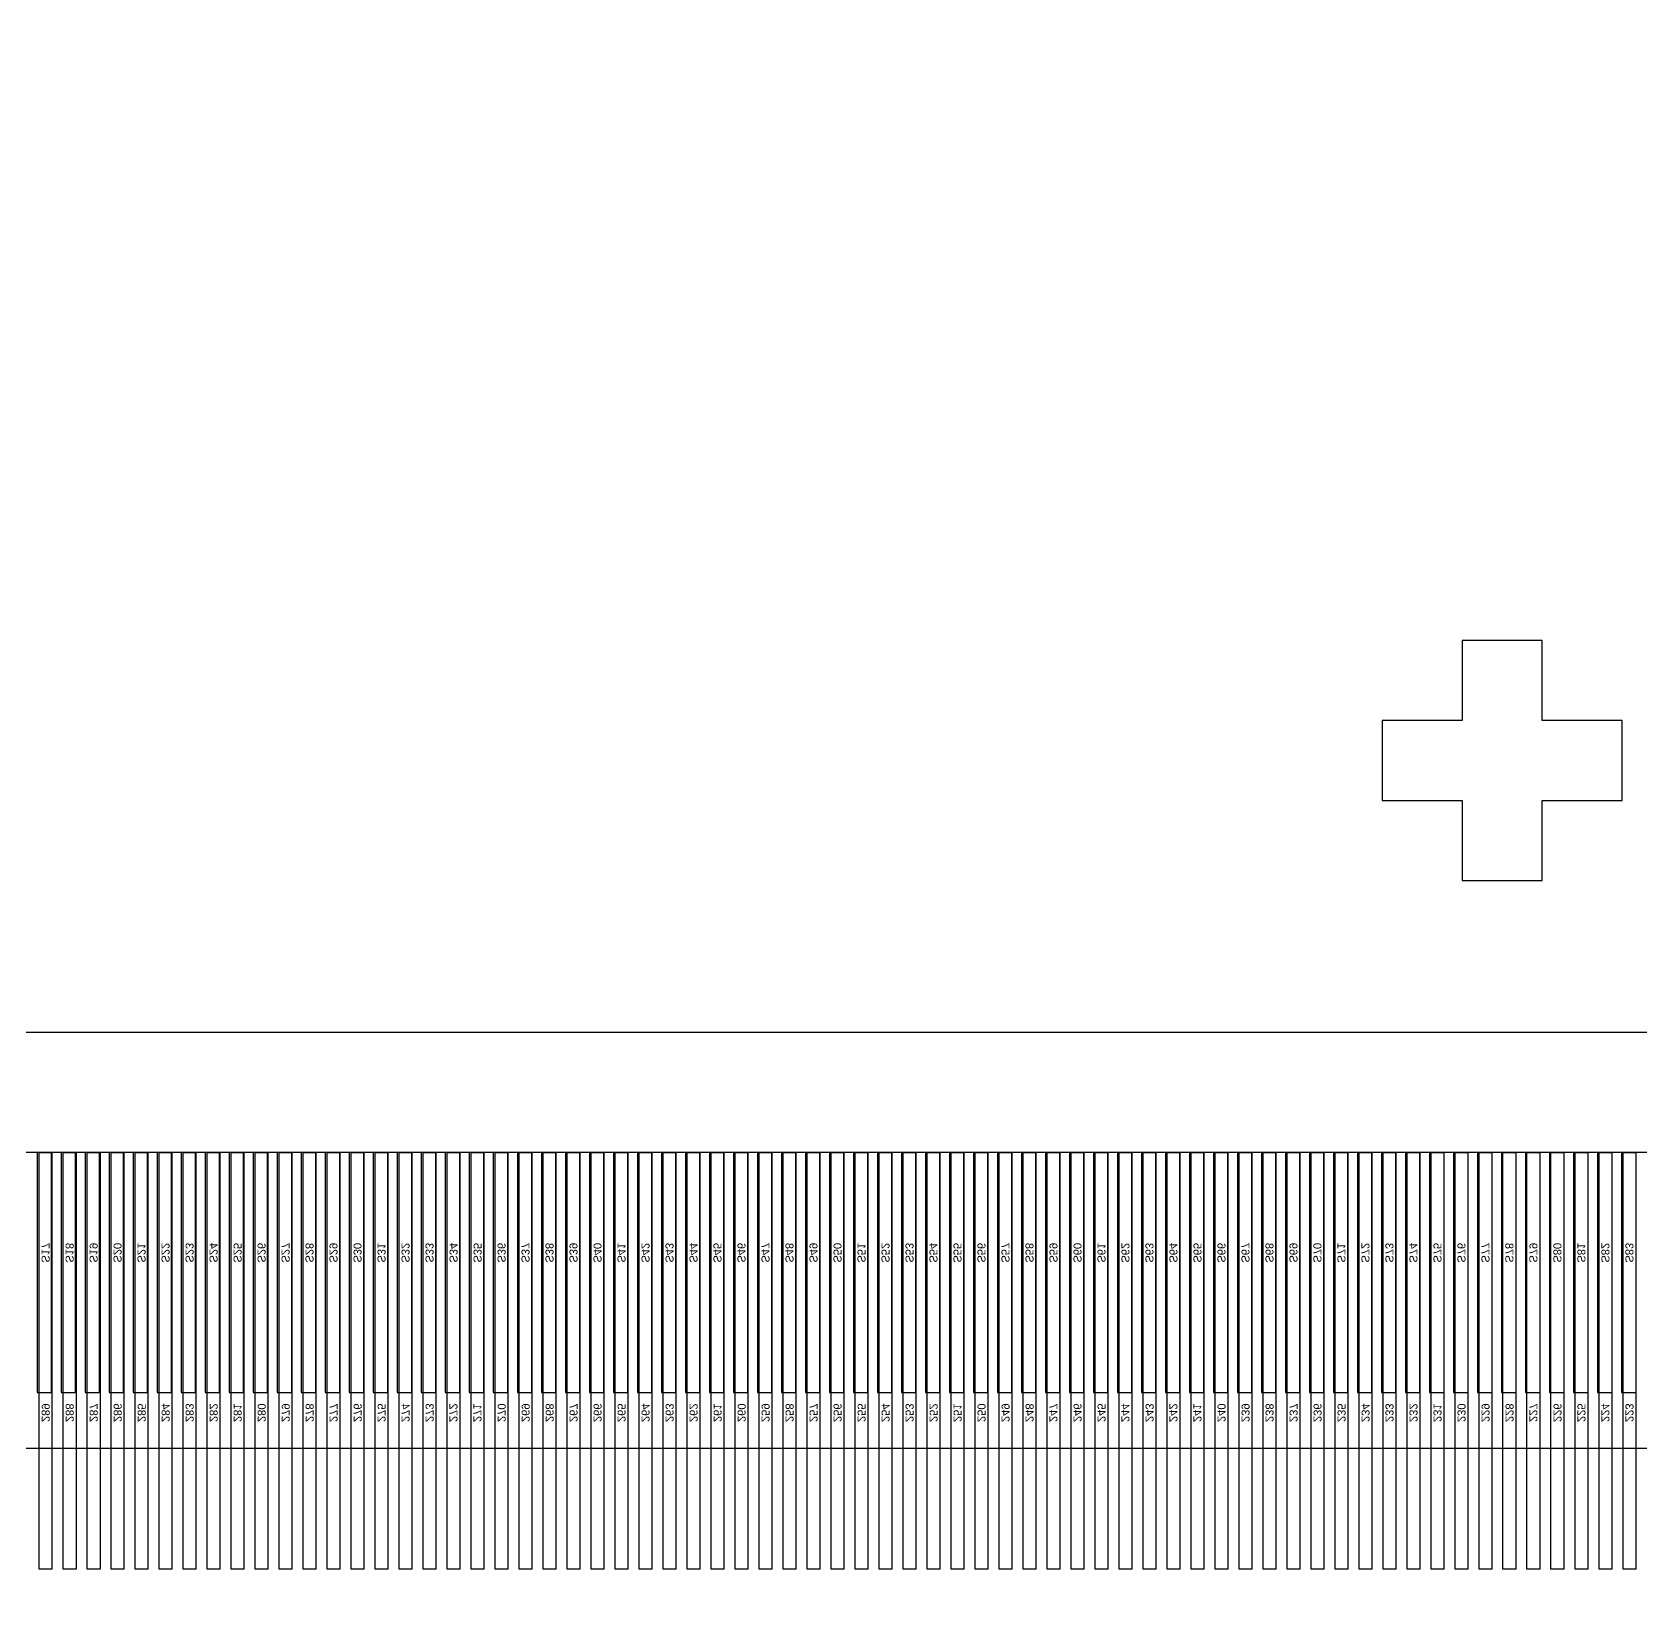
# Model space of a CAD drawing. Header units: inches. Extents: x 1765 to 5217, y -1519 to 441.
# Drawn here: x 4204.317 to 4206.328, y -1298.372 to -1296.39 of the extents above; entities that cross this region are included whole.
import ezdxf
from ezdxf.enums import TextEntityAlignment as Align

# ---------------------------------------------------------------- set-up
doc = ezdxf.new("R2010")
doc.units = ezdxf.units.IN
doc.header["$MEASUREMENT"] = 0
doc.layers.add('DIM', color=3, linetype='Continuous', lineweight=15)
doc.layers.add('L63', color=5, linetype='Continuous')
doc.styles.add('MBC_Arial_Font', font='arial.ttf', dxfattribs={"width": 0.8})
doc.styles.add('宋体', font='')
doc.styles.get('宋体').set_extended_font_data('SimSun')
doc.dimstyles.new('ISO-25', dxfattribs={"dimtxt": 2, "dimasz": 2.5, "dimexe": 1.25, "dimexo": 0.625, "dimtad": 0, "dimrnd": 0.005, "dimdsep": 46, "dimtxsty": '宋体', "dimcen": 2.5, "dimclrd": 3, "dimclre": 3, "dimclrt": 3, "dimadec": 0, "dimazin": 0, "dimtfac": 1, "dimtmove": 0, "dimatfit": 3, "dimfxl": 0, "dimarcsym": 0})

# ---------------------------------------------------------------- blocks, each defined once
blk = doc.blocks.new('*D121')
at = {"layer": 'Defpoints', "color": 0, "transparency": 16777216}
for p in [(4208.1507, -1298.1595), (4198.7344, -1298.8595), (4208.1507, -1298.8595)]:
    blk.add_point(p, dxfattribs=at)
at = {"layer": 'DIM', "color": 3, "lineweight": -2, "transparency": 16777216}
for p, q in [((4198.7344, -1295.6595), (4198.7344, -1293.1595)), ((4207.5257, -1298.1595), (4197.4844, -1298.1595)), ((4198.7344, -1298.1595), (4198.7344, -1298.8595)), ((4207.5257, -1298.8595), (4197.4844, -1298.8595)), ((4198.7344, -1301.3595), (4198.7344, -1303.8706))]:
    blk.add_line(p, q, dxfattribs=at)
at = {"layer": 'DIM', "color": 3, "transparency": 16777216}
for points in [[(4198.3177, -1295.6595), (4199.1511, -1295.6595), (4198.7344, -1298.1595)], [(4198.3177, -1301.3595), (4199.1511, -1301.3595), (4198.7344, -1298.8595)]]:
    blk.add_solid(points, dxfattribs=at)
at = {"layer": 'DIM', "color": 3, "transparency": 16777216, "insert": (4198.7344, -1306.4789), "char_height": 2, "attachment_point": 5, "rotation": 90, "style": '宋体'}
blk.add_mtext('0.7', dxfattribs=at)

msp = doc.modelspace()

# ---------------------------------------------------------------- linework, layer by layer
msp.add_line((4219.5511, -1297.6395), (4196.7343, -1297.6395))
msp.add_line((4219.5511, -1297.6395), (4196.7343, -1297.6395))
msp.add_lwpolyline([(4225.5362, -1263.4445), (4225.5362, -1289.1595, -0.414214), (4216.5362, -1298.1595), (4199.7492, -1298.1595, -0.414214), (4190.7492, -1289.1595), (4190.7492, -1263.4445, -0.414214), (4199.1692, -1255.0245), (4217.1162, -1255.0245, -0.414214)], format="xyb", close=True)
msp.add_lwpolyline([(4225.5362, -1263.4445), (4225.5362, -1289.1595, -0.414214), (4216.5362, -1298.1595), (4199.7492, -1298.1595, -0.414214), (4190.7492, -1289.1595), (4190.7492, -1263.4445, -0.414214), (4199.1692, -1255.0245), (4217.1162, -1255.0245, -0.414214)], format="xyb", close=True)
msp.add_lwpolyline([(4212.9448, -1298.9595), (4212.9448, -1298.7592, -0.254671), (4213.0821, -1298.5072), (4213.3901, -1298.3083, 0.254671), (4213.4817, -1298.1403), (4213.4817, -1297.9895, 0.414214), (4213.2817, -1297.7895), (4203.0037, -1297.7895, 0.414214), (4202.8037, -1297.9895), (4202.8037, -1298.1403, 0.254671), (4202.8952, -1298.3083), (4203.2032, -1298.5072, -0.254671), (4203.3405, -1298.7592), (4203.3405, -1298.9595)], format="xyb")
at = {"color": 2}
for points in [[(4204.3417, -1297.7895), (4204.3237, -1297.7895), (4204.3237, -1298.0895), (4204.3417, -1298.0895)], [(4204.3417, -1297.7895), (4204.3237, -1297.7895), (4204.3237, -1298.0895), (4204.3417, -1298.0895)], [(4204.3717, -1297.7895), (4204.3537, -1297.7895), (4204.3537, -1298.0895), (4204.3717, -1298.0895)], [(4204.3717, -1297.7895), (4204.3537, -1297.7895), (4204.3537, -1298.0895), (4204.3717, -1298.0895)], [(4204.4017, -1297.7895), (4204.3837, -1297.7895), (4204.3837, -1298.0895), (4204.4017, -1298.0895)], [(4204.4017, -1297.7895), (4204.3837, -1297.7895), (4204.3837, -1298.0895), (4204.4017, -1298.0895)], [(4204.4317, -1297.7895), (4204.4137, -1297.7895), (4204.4137, -1298.0895), (4204.4317, -1298.0895)], [(4204.4317, -1297.7895), (4204.4137, -1297.7895), (4204.4137, -1298.0895), (4204.4317, -1298.0895)], [(4204.4617, -1297.7895), (4204.4437, -1297.7895), (4204.4437, -1298.0895), (4204.4617, -1298.0895)], [(4204.4617, -1297.7895), (4204.4437, -1297.7895), (4204.4437, -1298.0895), (4204.4617, -1298.0895)], [(4204.4917, -1297.7895), (4204.4737, -1297.7895), (4204.4737, -1298.0895), (4204.4917, -1298.0895)], [(4204.4917, -1297.7895), (4204.4737, -1297.7895), (4204.4737, -1298.0895), (4204.4917, -1298.0895)], [(4204.5217, -1297.7895), (4204.5037, -1297.7895), (4204.5037, -1298.0895), (4204.5217, -1298.0895)], [(4204.5217, -1297.7895), (4204.5037, -1297.7895), (4204.5037, -1298.0895), (4204.5217, -1298.0895)], [(4204.5517, -1297.7895), (4204.5337, -1297.7895), (4204.5337, -1298.0895), (4204.5517, -1298.0895)], [(4204.5517, -1297.7895), (4204.5337, -1297.7895), (4204.5337, -1298.0895), (4204.5517, -1298.0895)], [(4204.5817, -1297.7895), (4204.5637, -1297.7895), (4204.5637, -1298.0895), (4204.5817, -1298.0895)], [(4204.5817, -1297.7895), (4204.5637, -1297.7895), (4204.5637, -1298.0895), (4204.5817, -1298.0895)], [(4204.6117, -1297.7895), (4204.5937, -1297.7895), (4204.5937, -1298.0895), (4204.6117, -1298.0895)], [(4204.6117, -1297.7895), (4204.5937, -1297.7895), (4204.5937, -1298.0895), (4204.6117, -1298.0895)], [(4204.6417, -1297.7895), (4204.6237, -1297.7895), (4204.6237, -1298.0895), (4204.6417, -1298.0895)], [(4204.6417, -1297.7895), (4204.6237, -1297.7895), (4204.6237, -1298.0895), (4204.6417, -1298.0895)], [(4204.6717, -1297.7895), (4204.6537, -1297.7895), (4204.6537, -1298.0895), (4204.6717, -1298.0895)], [(4204.6717, -1297.7895), (4204.6537, -1297.7895), (4204.6537, -1298.0895), (4204.6717, -1298.0895)], [(4204.7017, -1297.7895), (4204.6837, -1297.7895), (4204.6837, -1298.0895), (4204.7017, -1298.0895)], [(4204.7017, -1297.7895), (4204.6837, -1297.7895), (4204.6837, -1298.0895), (4204.7017, -1298.0895)], [(4204.7317, -1297.7895), (4204.7137, -1297.7895), (4204.7137, -1298.0895), (4204.7317, -1298.0895)], [(4204.7317, -1297.7895), (4204.7137, -1297.7895), (4204.7137, -1298.0895), (4204.7317, -1298.0895)], [(4204.7617, -1297.7895), (4204.7437, -1297.7895), (4204.7437, -1298.0895), (4204.7617, -1298.0895)], [(4204.7617, -1297.7895), (4204.7437, -1297.7895), (4204.7437, -1298.0895), (4204.7617, -1298.0895)], [(4204.7917, -1297.7895), (4204.7737, -1297.7895), (4204.7737, -1298.0895), (4204.7917, -1298.0895)], [(4204.7917, -1297.7895), (4204.7737, -1297.7895), (4204.7737, -1298.0895), (4204.7917, -1298.0895)], [(4204.8217, -1297.7895), (4204.8037, -1297.7895), (4204.8037, -1298.0895), (4204.8217, -1298.0895)], [(4204.8217, -1297.7895), (4204.8037, -1297.7895), (4204.8037, -1298.0895), (4204.8217, -1298.0895)], [(4204.8517, -1297.7895), (4204.8337, -1297.7895), (4204.8337, -1298.0895), (4204.8517, -1298.0895)], [(4204.8517, -1297.7895), (4204.8337, -1297.7895), (4204.8337, -1298.0895), (4204.8517, -1298.0895)], [(4204.8817, -1297.7895), (4204.8637, -1297.7895), (4204.8637, -1298.0895), (4204.8817, -1298.0895)], [(4204.8817, -1297.7895), (4204.8637, -1297.7895), (4204.8637, -1298.0895), (4204.8817, -1298.0895)], [(4204.9117, -1297.7895), (4204.8937, -1297.7895), (4204.8937, -1298.0895), (4204.9117, -1298.0895)], [(4204.9117, -1297.7895), (4204.8937, -1297.7895), (4204.8937, -1298.0895), (4204.9117, -1298.0895)], [(4204.9417, -1297.7895), (4204.9237, -1297.7895), (4204.9237, -1298.0895), (4204.9417, -1298.0895)], [(4204.9417, -1297.7895), (4204.9237, -1297.7895), (4204.9237, -1298.0895), (4204.9417, -1298.0895)], [(4204.9717, -1297.7895), (4204.9537, -1297.7895), (4204.9537, -1298.0895), (4204.9717, -1298.0895)], [(4204.9717, -1297.7895), (4204.9537, -1297.7895), (4204.9537, -1298.0895), (4204.9717, -1298.0895)], [(4205.0017, -1297.7895), (4204.9837, -1297.7895), (4204.9837, -1298.0895), (4205.0017, -1298.0895)], [(4205.0017, -1297.7895), (4204.9837, -1297.7895), (4204.9837, -1298.0895), (4205.0017, -1298.0895)], [(4205.0317, -1297.7895), (4205.0137, -1297.7895), (4205.0137, -1298.0895), (4205.0317, -1298.0895)], [(4205.0317, -1297.7895), (4205.0137, -1297.7895), (4205.0137, -1298.0895), (4205.0317, -1298.0895)], [(4205.0617, -1297.7895), (4205.0437, -1297.7895), (4205.0437, -1298.0895), (4205.0617, -1298.0895)], [(4205.0617, -1297.7895), (4205.0437, -1297.7895), (4205.0437, -1298.0895), (4205.0617, -1298.0895)], [(4205.0917, -1297.7895), (4205.0737, -1297.7895), (4205.0737, -1298.0895), (4205.0917, -1298.0895)], [(4205.0917, -1297.7895), (4205.0737, -1297.7895), (4205.0737, -1298.0895), (4205.0917, -1298.0895)], [(4205.1217, -1297.7895), (4205.1037, -1297.7895), (4205.1037, -1298.0895), (4205.1217, -1298.0895)], [(4205.1217, -1297.7895), (4205.1037, -1297.7895), (4205.1037, -1298.0895), (4205.1217, -1298.0895)], [(4205.1517, -1297.7895), (4205.1337, -1297.7895), (4205.1337, -1298.0895), (4205.1517, -1298.0895)], [(4205.1517, -1297.7895), (4205.1337, -1297.7895), (4205.1337, -1298.0895), (4205.1517, -1298.0895)], [(4205.1817, -1297.7895), (4205.1637, -1297.7895), (4205.1637, -1298.0895), (4205.1817, -1298.0895)], [(4205.1817, -1297.7895), (4205.1637, -1297.7895), (4205.1637, -1298.0895), (4205.1817, -1298.0895)], [(4205.2117, -1297.7895), (4205.1937, -1297.7895), (4205.1937, -1298.0895), (4205.2117, -1298.0895)], [(4205.2117, -1297.7895), (4205.1937, -1297.7895), (4205.1937, -1298.0895), (4205.2117, -1298.0895)], [(4205.2417, -1297.7895), (4205.2237, -1297.7895), (4205.2237, -1298.0895), (4205.2417, -1298.0895)], [(4205.2417, -1297.7895), (4205.2237, -1297.7895), (4205.2237, -1298.0895), (4205.2417, -1298.0895)], [(4205.2717, -1297.7895), (4205.2537, -1297.7895), (4205.2537, -1298.0895), (4205.2717, -1298.0895)], [(4205.2717, -1297.7895), (4205.2537, -1297.7895), (4205.2537, -1298.0895), (4205.2717, -1298.0895)], [(4205.3017, -1297.7895), (4205.2837, -1297.7895), (4205.2837, -1298.0895), (4205.3017, -1298.0895)], [(4205.3017, -1297.7895), (4205.2837, -1297.7895), (4205.2837, -1298.0895), (4205.3017, -1298.0895)], [(4205.3317, -1297.7895), (4205.3137, -1297.7895), (4205.3137, -1298.0895), (4205.3317, -1298.0895)], [(4205.3317, -1297.7895), (4205.3137, -1297.7895), (4205.3137, -1298.0895), (4205.3317, -1298.0895)], [(4205.3617, -1297.7895), (4205.3437, -1297.7895), (4205.3437, -1298.0895), (4205.3617, -1298.0895)], [(4205.3617, -1297.7895), (4205.3437, -1297.7895), (4205.3437, -1298.0895), (4205.3617, -1298.0895)], [(4205.3917, -1297.7895), (4205.3737, -1297.7895), (4205.3737, -1298.0895), (4205.3917, -1298.0895)], [(4205.3917, -1297.7895), (4205.3737, -1297.7895), (4205.3737, -1298.0895), (4205.3917, -1298.0895)], [(4205.4217, -1297.7895), (4205.4037, -1297.7895), (4205.4037, -1298.0895), (4205.4217, -1298.0895)], [(4205.4217, -1297.7895), (4205.4037, -1297.7895), (4205.4037, -1298.0895), (4205.4217, -1298.0895)], [(4205.4517, -1297.7895), (4205.4337, -1297.7895), (4205.4337, -1298.0895), (4205.4517, -1298.0895)], [(4205.4517, -1297.7895), (4205.4337, -1297.7895), (4205.4337, -1298.0895), (4205.4517, -1298.0895)], [(4205.4817, -1297.7895), (4205.4637, -1297.7895), (4205.4637, -1298.0895), (4205.4817, -1298.0895)], [(4205.4817, -1297.7895), (4205.4637, -1297.7895), (4205.4637, -1298.0895), (4205.4817, -1298.0895)], [(4205.5117, -1297.7895), (4205.4937, -1297.7895), (4205.4937, -1298.0895), (4205.5117, -1298.0895)], [(4205.5117, -1297.7895), (4205.4937, -1297.7895), (4205.4937, -1298.0895), (4205.5117, -1298.0895)], [(4205.5417, -1297.7895), (4205.5237, -1297.7895), (4205.5237, -1298.0895), (4205.5417, -1298.0895)], [(4205.5417, -1297.7895), (4205.5237, -1297.7895), (4205.5237, -1298.0895), (4205.5417, -1298.0895)], [(4205.5717, -1297.7895), (4205.5537, -1297.7895), (4205.5537, -1298.0895), (4205.5717, -1298.0895)], [(4205.5717, -1297.7895), (4205.5537, -1297.7895), (4205.5537, -1298.0895), (4205.5717, -1298.0895)], [(4205.6017, -1297.7895), (4205.5837, -1297.7895), (4205.5837, -1298.0895), (4205.6017, -1298.0895)], [(4205.6017, -1297.7895), (4205.5837, -1297.7895), (4205.5837, -1298.0895), (4205.6017, -1298.0895)], [(4205.6317, -1297.7895), (4205.6137, -1297.7895), (4205.6137, -1298.0895), (4205.6317, -1298.0895)], [(4205.6317, -1297.7895), (4205.6137, -1297.7895), (4205.6137, -1298.0895), (4205.6317, -1298.0895)], [(4205.6617, -1297.7895), (4205.6437, -1297.7895), (4205.6437, -1298.0895), (4205.6617, -1298.0895)], [(4205.6617, -1297.7895), (4205.6437, -1297.7895), (4205.6437, -1298.0895), (4205.6617, -1298.0895)], [(4205.6917, -1297.7895), (4205.6737, -1297.7895), (4205.6737, -1298.0895), (4205.6917, -1298.0895)], [(4205.6917, -1297.7895), (4205.6737, -1297.7895), (4205.6737, -1298.0895), (4205.6917, -1298.0895)], [(4205.7217, -1297.7895), (4205.7037, -1297.7895), (4205.7037, -1298.0895), (4205.7217, -1298.0895)], [(4205.7217, -1297.7895), (4205.7037, -1297.7895), (4205.7037, -1298.0895), (4205.7217, -1298.0895)], [(4205.7517, -1297.7895), (4205.7337, -1297.7895), (4205.7337, -1298.0895), (4205.7517, -1298.0895)], [(4205.7517, -1297.7895), (4205.7337, -1297.7895), (4205.7337, -1298.0895), (4205.7517, -1298.0895)], [(4205.7817, -1297.7895), (4205.7637, -1297.7895), (4205.7637, -1298.0895), (4205.7817, -1298.0895)], [(4205.7817, -1297.7895), (4205.7637, -1297.7895), (4205.7637, -1298.0895), (4205.7817, -1298.0895)], [(4205.8117, -1297.7895), (4205.7937, -1297.7895), (4205.7937, -1298.0895), (4205.8117, -1298.0895)], [(4205.8117, -1297.7895), (4205.7937, -1297.7895), (4205.7937, -1298.0895), (4205.8117, -1298.0895)], [(4205.8417, -1297.7895), (4205.8237, -1297.7895), (4205.8237, -1298.0895), (4205.8417, -1298.0895)], [(4205.8417, -1297.7895), (4205.8237, -1297.7895), (4205.8237, -1298.0895), (4205.8417, -1298.0895)], [(4205.8717, -1297.7895), (4205.8537, -1297.7895), (4205.8537, -1298.0895), (4205.8717, -1298.0895)], [(4205.8717, -1297.7895), (4205.8537, -1297.7895), (4205.8537, -1298.0895), (4205.8717, -1298.0895)], [(4205.9017, -1297.7895), (4205.8837, -1297.7895), (4205.8837, -1298.0895), (4205.9017, -1298.0895)], [(4205.9017, -1297.7895), (4205.8837, -1297.7895), (4205.8837, -1298.0895), (4205.9017, -1298.0895)], [(4205.9317, -1297.7895), (4205.9137, -1297.7895), (4205.9137, -1298.0895), (4205.9317, -1298.0895)], [(4205.9317, -1297.7895), (4205.9137, -1297.7895), (4205.9137, -1298.0895), (4205.9317, -1298.0895)], [(4205.9617, -1297.7895), (4205.9437, -1297.7895), (4205.9437, -1298.0895), (4205.9617, -1298.0895)], [(4205.9617, -1297.7895), (4205.9437, -1297.7895), (4205.9437, -1298.0895), (4205.9617, -1298.0895)], [(4205.9917, -1297.7895), (4205.9737, -1297.7895), (4205.9737, -1298.0895), (4205.9917, -1298.0895)], [(4205.9917, -1297.7895), (4205.9737, -1297.7895), (4205.9737, -1298.0895), (4205.9917, -1298.0895)], [(4206.0217, -1297.7895), (4206.0037, -1297.7895), (4206.0037, -1298.0895), (4206.0217, -1298.0895)], [(4206.0217, -1297.7895), (4206.0037, -1297.7895), (4206.0037, -1298.0895), (4206.0217, -1298.0895)], [(4206.0517, -1297.7895), (4206.0337, -1297.7895), (4206.0337, -1298.0895), (4206.0517, -1298.0895)], [(4206.0517, -1297.7895), (4206.0337, -1297.7895), (4206.0337, -1298.0895), (4206.0517, -1298.0895)], [(4206.0817, -1297.7895), (4206.0637, -1297.7895), (4206.0637, -1298.0895), (4206.0817, -1298.0895)], [(4206.0817, -1297.7895), (4206.0637, -1297.7895), (4206.0637, -1298.0895), (4206.0817, -1298.0895)], [(4206.1117, -1297.7895), (4206.0937, -1297.7895), (4206.0937, -1298.0895), (4206.1117, -1298.0895)], [(4206.1117, -1297.7895), (4206.0937, -1297.7895), (4206.0937, -1298.0895), (4206.1117, -1298.0895)], [(4206.1417, -1297.7895), (4206.1237, -1297.7895), (4206.1237, -1298.0895), (4206.1417, -1298.0895)], [(4206.1417, -1297.7895), (4206.1237, -1297.7895), (4206.1237, -1298.0895), (4206.1417, -1298.0895)], [(4206.1717, -1297.7895), (4206.1537, -1297.7895), (4206.1537, -1298.0895), (4206.1717, -1298.0895)], [(4206.1717, -1297.7895), (4206.1537, -1297.7895), (4206.1537, -1298.0895), (4206.1717, -1298.0895)], [(4206.2017, -1297.7895), (4206.1837, -1297.7895), (4206.1837, -1298.0895), (4206.2017, -1298.0895)], [(4206.2017, -1297.7895), (4206.1837, -1297.7895), (4206.1837, -1298.0895), (4206.2017, -1298.0895)], [(4206.2317, -1297.7895), (4206.2137, -1297.7895), (4206.2137, -1298.0895), (4206.2317, -1298.0895)], [(4206.2317, -1297.7895), (4206.2137, -1297.7895), (4206.2137, -1298.0895), (4206.2317, -1298.0895)], [(4206.2617, -1297.7895), (4206.2437, -1297.7895), (4206.2437, -1298.0895), (4206.2617, -1298.0895)], [(4206.2617, -1297.7895), (4206.2437, -1297.7895), (4206.2437, -1298.0895), (4206.2617, -1298.0895)], [(4206.2917, -1297.7895), (4206.2737, -1297.7895), (4206.2737, -1298.0895), (4206.2917, -1298.0895)], [(4206.2917, -1297.7895), (4206.2737, -1297.7895), (4206.2737, -1298.0895), (4206.2917, -1298.0895)], [(4206.3217, -1297.7895), (4206.3037, -1297.7895), (4206.3037, -1298.0895), (4206.3217, -1298.0895)], [(4206.3217, -1297.7895), (4206.3037, -1297.7895), (4206.3037, -1298.0895), (4206.3217, -1298.0895)]]:
    msp.add_lwpolyline(points, close=True, dxfattribs=at)
at = {"color": 0}
for points in [[(4204.3262, -1297.7895), (4204.3422, -1297.7895), (4204.3422, -1298.31), (4204.3262, -1298.31)], [(4204.3562, -1297.7895), (4204.3722, -1297.7895), (4204.3722, -1298.31), (4204.3562, -1298.31)], [(4204.3862, -1297.7895), (4204.4022, -1297.7895), (4204.4022, -1298.31), (4204.3862, -1298.31)], [(4204.4161, -1297.7895), (4204.4321, -1297.7895), (4204.4321, -1298.31), (4204.4161, -1298.31)], [(4204.4461, -1297.7895), (4204.4621, -1297.7895), (4204.4621, -1298.31), (4204.4461, -1298.31)], [(4204.4761, -1297.7895), (4204.4921, -1297.7895), (4204.4921, -1298.31), (4204.4761, -1298.31)], [(4204.5061, -1297.7895), (4204.5221, -1297.7895), (4204.5221, -1298.31), (4204.5061, -1298.31)], [(4204.5361, -1297.7895), (4204.5521, -1297.7895), (4204.5521, -1298.31), (4204.5361, -1298.31)], [(4204.5661, -1297.7895), (4204.5821, -1297.7895), (4204.5821, -1298.31), (4204.5661, -1298.31)], [(4204.5961, -1297.7895), (4204.6121, -1297.7895), (4204.6121, -1298.31), (4204.5961, -1298.31)], [(4204.6261, -1297.7895), (4204.6421, -1297.7895), (4204.6421, -1298.31), (4204.6261, -1298.31)], [(4204.656, -1297.7895), (4204.672, -1297.7895), (4204.672, -1298.31), (4204.656, -1298.31)], [(4204.686, -1297.7895), (4204.702, -1297.7895), (4204.702, -1298.31), (4204.686, -1298.31)], [(4204.716, -1297.7895), (4204.732, -1297.7895), (4204.732, -1298.31), (4204.716, -1298.31)], [(4204.746, -1297.7895), (4204.762, -1297.7895), (4204.762, -1298.31), (4204.746, -1298.31)], [(4204.776, -1297.7895), (4204.792, -1297.7895), (4204.792, -1298.31), (4204.776, -1298.31)], [(4204.806, -1297.7895), (4204.822, -1297.7895), (4204.822, -1298.31), (4204.806, -1298.31)], [(4204.836, -1297.7895), (4204.852, -1297.7895), (4204.852, -1298.31), (4204.836, -1298.31)], [(4204.866, -1297.7895), (4204.882, -1297.7895), (4204.882, -1298.31), (4204.866, -1298.31)], [(4204.896, -1297.7895), (4204.912, -1297.7895), (4204.912, -1298.31), (4204.896, -1298.31)], [(4204.9259, -1297.7895), (4204.9419, -1297.7895), (4204.9419, -1298.31), (4204.9259, -1298.31)], [(4204.9559, -1297.7895), (4204.9719, -1297.7895), (4204.9719, -1298.31), (4204.9559, -1298.31)], [(4204.9859, -1297.7895), (4205.0019, -1297.7895), (4205.0019, -1298.31), (4204.9859, -1298.31)], [(4205.0159, -1297.7895), (4205.0319, -1297.7895), (4205.0319, -1298.31), (4205.0159, -1298.31)], [(4205.0459, -1297.7895), (4205.0619, -1297.7895), (4205.0619, -1298.31), (4205.0459, -1298.31)], [(4205.0759, -1297.7895), (4205.0919, -1297.7895), (4205.0919, -1298.31), (4205.0759, -1298.31)], [(4205.1059, -1297.7895), (4205.1219, -1297.7895), (4205.1219, -1298.31), (4205.1059, -1298.31)], [(4205.1359, -1297.7895), (4205.1519, -1297.7895), (4205.1519, -1298.31), (4205.1359, -1298.31)], [(4205.1658, -1297.7895), (4205.1818, -1297.7895), (4205.1818, -1298.31), (4205.1658, -1298.31)], [(4205.1958, -1297.7895), (4205.2118, -1297.7895), (4205.2118, -1298.31), (4205.1958, -1298.31)], [(4205.2258, -1297.7895), (4205.2418, -1297.7895), (4205.2418, -1298.31), (4205.2258, -1298.31)], [(4205.2558, -1297.7895), (4205.2718, -1297.7895), (4205.2718, -1298.31), (4205.2558, -1298.31)], [(4205.2858, -1297.7895), (4205.3018, -1297.7895), (4205.3018, -1298.31), (4205.2858, -1298.31)], [(4205.3158, -1297.7895), (4205.3318, -1297.7895), (4205.3318, -1298.31), (4205.3158, -1298.31)], [(4205.3458, -1297.7895), (4205.3618, -1297.7895), (4205.3618, -1298.31), (4205.3458, -1298.31)], [(4205.3758, -1297.7895), (4205.3918, -1297.7895), (4205.3918, -1298.31), (4205.3758, -1298.31)], [(4205.4057, -1297.7895), (4205.4217, -1297.7895), (4205.4217, -1298.31), (4205.4057, -1298.31)], [(4205.4357, -1297.7895), (4205.4517, -1297.7895), (4205.4517, -1298.31), (4205.4357, -1298.31)], [(4205.4657, -1297.7895), (4205.4817, -1297.7895), (4205.4817, -1298.31), (4205.4657, -1298.31)], [(4205.4957, -1297.7895), (4205.5117, -1297.7895), (4205.5117, -1298.31), (4205.4957, -1298.31)], [(4205.5257, -1297.7895), (4205.5417, -1297.7895), (4205.5417, -1298.31), (4205.5257, -1298.31)], [(4205.5557, -1297.7895), (4205.5717, -1297.7895), (4205.5717, -1298.31), (4205.5557, -1298.31)], [(4205.5857, -1297.7895), (4205.6017, -1297.7895), (4205.6017, -1298.31), (4205.5857, -1298.31)], [(4205.6157, -1297.7895), (4205.6317, -1297.7895), (4205.6317, -1298.31), (4205.6157, -1298.31)], [(4205.6457, -1297.7895), (4205.6617, -1297.7895), (4205.6617, -1298.31), (4205.6457, -1298.31)], [(4205.6756, -1297.7895), (4205.6916, -1297.7895), (4205.6916, -1298.31), (4205.6756, -1298.31)], [(4205.7056, -1297.7895), (4205.7216, -1297.7895), (4205.7216, -1298.31), (4205.7056, -1298.31)], [(4205.7356, -1297.7895), (4205.7516, -1297.7895), (4205.7516, -1298.31), (4205.7356, -1298.31)], [(4205.7656, -1297.7895), (4205.7816, -1297.7895), (4205.7816, -1298.31), (4205.7656, -1298.31)], [(4205.7956, -1297.7895), (4205.8116, -1297.7895), (4205.8116, -1298.31), (4205.7956, -1298.31)], [(4205.8256, -1297.7895), (4205.8416, -1297.7895), (4205.8416, -1298.31), (4205.8256, -1298.31)], [(4205.8556, -1297.7895), (4205.8716, -1297.7895), (4205.8716, -1298.31), (4205.8556, -1298.31)], [(4205.8856, -1297.7895), (4205.9016, -1297.7895), (4205.9016, -1298.31), (4205.8856, -1298.31)], [(4205.9155, -1297.7895), (4205.9315, -1297.7895), (4205.9315, -1298.31), (4205.9155, -1298.31)], [(4205.9455, -1297.7895), (4205.9615, -1297.7895), (4205.9615, -1298.31), (4205.9455, -1298.31)], [(4205.9755, -1297.7895), (4205.9915, -1297.7895), (4205.9915, -1298.31), (4205.9755, -1298.31)], [(4206.0055, -1297.7895), (4206.0215, -1297.7895), (4206.0215, -1298.31), (4206.0055, -1298.31)], [(4206.0355, -1297.7895), (4206.0515, -1297.7895), (4206.0515, -1298.31), (4206.0355, -1298.31)], [(4206.0655, -1297.7895), (4206.0815, -1297.7895), (4206.0815, -1298.31), (4206.0655, -1298.31)], [(4206.0955, -1297.7895), (4206.1115, -1297.7895), (4206.1115, -1298.31), (4206.0955, -1298.31)], [(4206.1255, -1297.7895), (4206.1415, -1297.7895), (4206.1415, -1298.31), (4206.1255, -1298.31)], [(4206.1554, -1297.7895), (4206.1714, -1297.7895), (4206.1714, -1298.31), (4206.1554, -1298.31)], [(4206.1854, -1297.7895), (4206.2014, -1297.7895), (4206.2014, -1298.31), (4206.1854, -1298.31)], [(4206.2154, -1297.7895), (4206.2314, -1297.7895), (4206.2314, -1298.31), (4206.2154, -1298.31)], [(4206.2454, -1297.7895), (4206.2614, -1297.7895), (4206.2614, -1298.31), (4206.2454, -1298.31)], [(4206.2754, -1297.7895), (4206.2914, -1297.7895), (4206.2914, -1298.31), (4206.2754, -1298.31)], [(4206.3054, -1297.7895), (4206.3214, -1297.7895), (4206.3214, -1298.31), (4206.3054, -1298.31)]]:
    msp.add_lwpolyline(points, close=True, dxfattribs=at)
at = {"layer": 'L63', "color": 0}
msp.add_lwpolyline([(4206.1043, -1297.1495), (4206.1043, -1297.2495), (4206.0043, -1297.2495), (4206.0043, -1297.3495), (4206.1043, -1297.3495), (4206.1043, -1297.4495), (4206.2043, -1297.4495), (4206.2043, -1297.3495), (4206.3043, -1297.3495), (4206.3043, -1297.2495), (4206.2043, -1297.2495), (4206.2043, -1297.1495), (4206.2007, -1297.1495)], close=True, dxfattribs=at)

# ---------------------------------------------------------------- texts
at = {"color": 3, "style": 'MBC_Arial_Font', "text_generation_flag": 4}
for s, p in [('S17', (4204.3342, -1297.9148)), ('S18', (4204.3642, -1297.9148)), ('S19', (4204.3942, -1297.9148)), ('S20', (4204.4241, -1297.9148)), ('S21', (4204.4541, -1297.9148)), ('S22', (4204.4841, -1297.9148)), ('S23', (4204.5141, -1297.9148)), ('S24', (4204.5441, -1297.9148)), ('S25', (4204.5741, -1297.9148)), ('S26', (4204.6041, -1297.9148)), ('S27', (4204.6341, -1297.9148)), ('S28', (4204.664, -1297.9148)), ('S29', (4204.694, -1297.9148)), ('S30', (4204.724, -1297.9148)), ('S31', (4204.754, -1297.9148)), ('S32', (4204.784, -1297.9148)), ('S33', (4204.814, -1297.9148)), ('S34', (4204.844, -1297.9148)), ('S35', (4204.874, -1297.9148)), ('S36', (4204.904, -1297.9148)), ('S37', (4204.9339, -1297.9148)), ('S38', (4204.9639, -1297.9148)), ('S39', (4204.9939, -1297.9148)), ('S40', (4205.0239, -1297.9148)), ('S41', (4205.0539, -1297.9148)), ('S42', (4205.0839, -1297.9148)), ('S43', (4205.1139, -1297.9148)), ('S44', (4205.1439, -1297.9148)), ('S45', (4205.1738, -1297.9148)), ('S46', (4205.2038, -1297.9148)), ('S47', (4205.2338, -1297.9148)), ('S48', (4205.2638, -1297.9148)), ('S49', (4205.2938, -1297.9148)), ('S50', (4205.3238, -1297.9148)), ('S51', (4205.3538, -1297.9148)), ('S52', (4205.3838, -1297.9148)), ('S53', (4205.4138, -1297.9148)), ('S54', (4205.4437, -1297.9148)), ('S55', (4205.4737, -1297.9148)), ('S56', (4205.5037, -1297.9148)), ('S57', (4205.5337, -1297.9148)), ('S58', (4205.5637, -1297.9148)), ('S59', (4205.5937, -1297.9148)), ('S60', (4205.6237, -1297.9148)), ('S61', (4205.6537, -1297.9148)), ('S62', (4205.6836, -1297.9148)), ('S63', (4205.7136, -1297.9148)), ('S64', (4205.7436, -1297.9148)), ('S65', (4205.7736, -1297.9148)), ('S66', (4205.8036, -1297.9148)), ('S67', (4205.8336, -1297.9148)), ('S68', (4205.8636, -1297.9148)), ('S69', (4205.8936, -1297.9148)), ('S70', (4205.9235, -1297.9148)), ('S71', (4205.9535, -1297.9148)), ('S72', (4205.9835, -1297.9148)), ('S73', (4206.0135, -1297.9148)), ('S74', (4206.0435, -1297.9148)), ('S75', (4206.0735, -1297.9148)), ('S76', (4206.1035, -1297.9148)), ('S77', (4206.1335, -1297.9148)), ('S78', (4206.1634, -1297.9148)), ('S79', (4206.1934, -1297.9148)), ('S80', (4206.2234, -1297.9148)), ('S81', (4206.2534, -1297.9148)), ('S82', (4206.2834, -1297.9148)), ('S83', (4206.3134, -1297.9148)), ('289', (4204.3343, -1298.1147)), ('288', (4204.3643, -1298.1147)), ('287', (4204.3943, -1298.1147)), ('286', (4204.4243, -1298.1147)), ('285', (4204.4543, -1298.1147)), ('284', (4204.4842, -1298.1147)), ('283', (4204.5142, -1298.1147)), ('282', (4204.5442, -1298.1147)), ('281', (4204.5742, -1298.1147)), ('280', (4204.6042, -1298.1147)), ('279', (4204.6342, -1298.1147)), ('278', (4204.6642, -1298.1147)), ('277', (4204.694, -1298.1147)), ('276', (4204.7242, -1298.1147)), ('275', (4204.7541, -1298.1147)), ('274', (4204.784, -1298.1147)), ('273', (4204.8141, -1298.1147)), ('272', (4204.8439, -1298.1147)), ('271', (4204.8739, -1298.1147)), ('270', (4204.9041, -1298.1147)), ('269', (4204.9341, -1298.1147)), ('268', (4204.9641, -1298.1147)), ('267', (4204.994, -1298.1147)), ('266', (4205.024, -1298.1147)), ('265', (4205.054, -1298.1147)), ('264', (4205.084, -1298.1147)), ('263', (4205.114, -1298.1147)), ('262', (4205.144, -1298.1147)), ('261', (4205.174, -1298.1147)), ('260', (4205.204, -1298.1147)), ('259', (4205.2339, -1298.1147)), ('258', (4205.2639, -1298.1147)), ('257', (4205.2939, -1298.1147)), ('256', (4205.3239, -1298.1147)), ('255', (4205.3539, -1298.1147)), ('254', (4205.3839, -1298.1147)), ('253', (4205.4139, -1298.1147)), ('252', (4205.4439, -1298.1147)), ('251', (4205.4739, -1298.1147)), ('250', (4205.5038, -1298.1147)), ('249', (4205.5338, -1298.1147)), ('248', (4205.5638, -1298.1147)), ('247', (4205.5936, -1298.1147)), ('246', (4205.6238, -1298.1147)), ('245', (4205.6538, -1298.1147)), ('244', (4205.6836, -1298.1147)), ('243', (4205.7138, -1298.1147)), ('242', (4205.7436, -1298.1147)), ('241', (4205.7736, -1298.1147)), ('240', (4205.8037, -1298.1147)), ('239', (4205.8337, -1298.1147)), ('238', (4205.8637, -1298.1147)), ('237', (4205.8937, -1298.1147)), ('236', (4205.9237, -1298.1147)), ('235', (4205.9537, -1298.1147)), ('234', (4205.9837, -1298.1147)), ('233', (4206.0136, -1298.1147)), ('232', (4206.0436, -1298.1147)), ('231', (4206.0736, -1298.1147)), ('230', (4206.1036, -1298.1147)), ('229', (4206.1336, -1298.1147)), ('228', (4206.1636, -1298.1147)), ('227', (4206.1934, -1298.1147)), ('226', (4206.2236, -1298.1147)), ('225', (4206.2535, -1298.1147)), ('224', (4206.2834, -1298.1147)), ('223', (4206.3135, -1298.1147))]:
    msp.add_text(s, height=0.01, rotation=90, dxfattribs=at).set_placement(p, align=Align.MIDDLE_CENTER)

# ---------------------------------------------------------------- dimensions: what is measured, and where the dimension line sits
at = {"layer": 'DIM'}
dim = msp.add_linear_dim(base=(4198.7344, -1298.8595), p1=(4208.1507, -1298.1595), p2=(4208.1507, -1298.8595), angle=90, dimstyle='ISO-25', dxfattribs=at)
dim.commit()
dim.dimension.update_dxf_attribs({"geometry": '*D121', "text_midpoint": (4198.7344, -1306.4789), "dimtype": 160})

doc.saveas('drawing.dxf')
